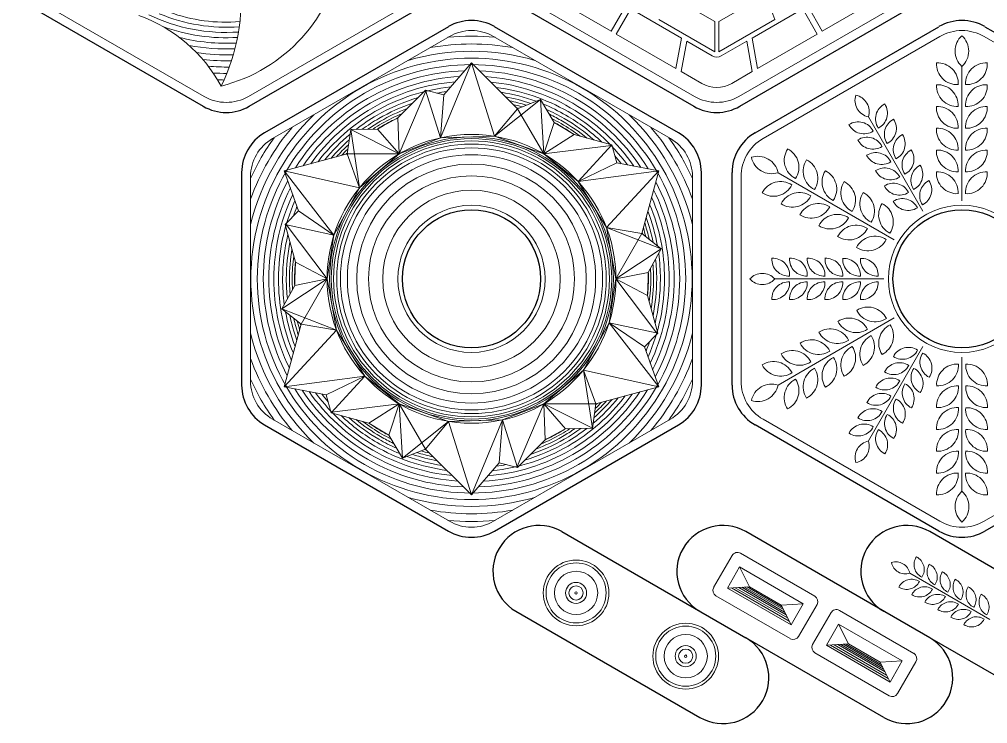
# Model space of a CAD drawing. Header units: millimetres. Extents: x -138 to 138, y -107 to 122.
# Drawn here: x -133.8 to 24.2, y -106.8 to 8 of the extents above; entities that cross this region are included whole.
import ezdxf

# ---------------------------------------------------------------- set-up
doc = ezdxf.new("R2010")
doc.units = ezdxf.units.MM
doc.layers.get('0').update_dxf_attribs({"color": 1, "true_color": 0xff0000})
doc.layers.add('Vector Engrave', color=5, linetype='Continuous', lineweight=0, true_color=0x0000ff)

msp = doc.modelspace()

# ---------------------------------------------------------------- linework, layer by layer
for p, q in [((-133.75, 11.18), (-103.75, -6.14)), ((-96.25, -6.14), (-66.25, 11.18)), ((-53.75, 11.18), (-23.75, -6.14)), ((-16.25, -6.14), (13.75, 11.18)), ((-63.75, 6.85), (-93.75, -10.47)), ((-26.25, -10.47), (-56.25, 6.85)), ((-13.75, -10.47), (16.25, 6.85)), ((23.75, 6.85), (53.75, -10.47)), ((-97.5, -16.96), (-97.5, -51.6)), ((-22.5, -51.6), (-22.5, -16.96)), ((-17.5, -51.6), (-17.5, -16.96)), ((-93.75, -58.1), (-63.75, -75.42)), ((-56.25, -75.42), (-26.25, -58.1)), ((16.25, -75.42), (-13.75, -58.1)), ((53.75, -58.1), (23.75, -75.42)), ((-45.25, -75.5), (-15.25, -92.83)), ((14.75, -92.83), (-15.25, -75.5)), ((44.75, -92.83), (14.75, -75.5)), ((-52.75, -88.5), (-22.75, -105.82)), ((-22.75, -88.5), (-22.75, -88.5)), ((7.25, -105.82), (-15.25, -92.83)), ((37.25, -105.82), (14.75, -92.83))]:
    msp.add_line(p, q)
for centre in [(-60, -34.28), (20, -34.28)]:
    msp.add_circle(centre, 11.25)
for centre, start, end in [((-60, 0.36), 60, 120), ((20, 0.36), 60, 120), ((-100, 0.36), 240, 300), ((-20, 0.36), 240, 300), ((-90, -16.96), 120, 180), ((-30, -16.96), 0, 60), ((-10, -16.96), 120, 180), ((-90, -51.6), 180, 240), ((-30, -51.6), 300, 0), ((-10, -51.6), 180, 240), ((-60, -68.92), 240, 300), ((-49, -82), 60, 240), ((-19, -82), 60, 240), ((11, -82), 60, 240), ((20, -68.92), 240, 300), ((-19, -99.32), 240, 60), ((11, -99.32), 240, 60)]:
    msp.add_arc(centre, 7.5, start, end)
at = {"layer": 'Vector Engrave'}
for p, q in [((-103.6, -4.53), (-132.44, 12.11)), ((-67.56, 12.11), (-96.4, -4.53)), ((-23.6, -4.53), (-52.44, 12.11)), ((-46.97, 11.76), (-37.22, 6.13)), ((-27.99, 12.09), (-20.33, 7.67)), ((-19.67, 7.67), (-12.01, 12.09)), ((12.44, 12.11), (-16.4, -4.53)), ((-12.01, 12.09), (-10.54, 8.04)), ((-2.78, 6.13), (6.97, 11.76)), ((-34.85, 10.23), (-37.22, 6.13)), ((-34.03, 9.75), (-36.4, 5.65)), ((-34.03, 9.75), (-25.77, 4.99)), ((-14.23, 4.99), (-5.97, 9.75)), ((-5.97, 9.75), (-3.6, 5.65)), ((-5.15, 10.23), (-2.78, 6.13)), ((-29.46, 8.04), (-20.33, 2.77)), ((-19.67, 2.77), (-10.54, 8.04)), ((-20.33, 7.67), (-20.33, 2.77)), ((-19.67, 7.67), (-19.67, 2.77)), ((-92.44, -11.39), (-63.6, 5.25)), ((-56.4, 5.25), (-27.56, -11.39)), ((-36.4, 5.65), (-26.65, 0.03)), ((-25.77, 4.99), (-26.65, 0.03)), ((-14.23, 4.99), (-13.35, 0.03)), ((-13.35, 0.03), (-3.6, 5.65)), ((-12.44, -11.39), (16.4, 5.25)), ((23.6, 5.25), (52.44, -11.39)), ((-24.9, 4.48), (-25.78, -0.48)), ((-24.9, 4.48), (-20.75, 2.09)), ((-19.25, 2.09), (-15.1, 4.48)), ((-15.1, 4.48), (-14.22, -0.48)), ((-60, 0.97), (-65.03, -11.28)), ((-60, 0.97), (-64.5, -4.28)), ((-60, 0.97), (-52.5, -6.53)), ((-60, 0.97), (-56.25, -11.03)), ((19.99, 0.35), (20, -21.53)), ((-25.78, -0.48), (-22.44, -2.41)), ((-17.56, -2.41), (-14.22, -0.48)), ((-67.5, -3.53), (-72, -8.03)), ((-67.45, -3.69), (-71.78, -13.89)), ((-64.5, -4.28), (-67.5, -3.53)), ((-65.03, -11.28), (-67.5, -3.53)), ((-64.5, -4.28), (-65.03, -11.28)), ((-48.75, -5.03), (-56.25, -11.03)), ((-52.5, -6.53), (-48.75, -5.03)), ((-48.75, -5.03), (-46.5, -8.78)), ((-48.22, -13.89), (-48.75, -5.03)), ((-56.25, -11.03), (-52.5, -6.53)), ((-52.5, -6.53), (-48.22, -13.89)), ((4.73, -7.85), (13.62, -23.24)), ((-75.33, -9.84), (-74.42, -9.31)), ((-72, -8.03), (-74.42, -9.31)), ((-72, -8.03), (-71.78, -13.89)), ((-46.5, -8.78), (-48.22, -13.89)), ((-46.5, -8.78), (-45.58, -9.31)), ((-43.27, -10.76), (-45.58, -9.31)), ((-80.28, -13.91), (-79.71, -9.91)), ((-79.71, -9.91), (-75.33, -9.84)), ((-79.71, -9.91), (-78.26, -19.41)), ((-71.78, -13.89), (-79.71, -9.91)), ((-75.33, -9.84), (-71.78, -13.89)), ((-65.03, -11.28), (-56.25, -11.03)), ((-56.25, -11.03), (-48.22, -13.89)), ((-43.27, -10.76), (-48.22, -13.89)), ((-37.12, -12.41), (-43.27, -10.76)), ((-71.78, -13.89), (-65.03, -11.28)), ((-37.23, -12.53), (-48.22, -13.89)), ((-42.59, -18.42), (-37.12, -12.41)), ((-36.27, -15.38), (-37.12, -12.41)), ((-90.53, -16.66), (-80.28, -13.91)), ((-80.28, -13.91), (-71.78, -13.89)), ((-78.26, -19.41), (-80.28, -13.91)), ((-78.26, -19.41), (-71.78, -13.89)), ((-48.22, -13.89), (-42.59, -18.42)), ((-36.27, -15.38), (-42.59, -18.42)), ((-29.47, -16.66), (-36.27, -15.38)), ((-90.53, -16.66), (-88.23, -23.18)), ((-90.53, -16.66), (-78.26, -19.41)), ((-90.53, -16.66), (-82.44, -27.14)), ((-29.47, -16.66), (-42.59, -18.42)), ((-29.47, -16.66), (-37.99, -25.9)), ((-29.47, -16.66), (-32.22, -26.9)), ((-10, -16.97), (8.96, -27.91)), ((-96.04, -50.93), (-96.04, -17.64)), ((-42.59, -18.42), (-37.99, -25.9)), ((-23.96, -17.64), (-23.96, -50.93)), ((-16.04, -50.93), (-16.04, -17.64)), ((-82.44, -27.14), (-78.26, -19.41)), ((20, -21.53), (20, -21.53)), ((-88.23, -23.18), (-90.38, -25.4)), ((-88.23, -23.18), (-82.44, -27.14)), ((-90.38, -25.4), (-88.73, -31.55)), ((-82.44, -27.14), (-90.38, -25.4)), ((-90.22, -25.44), (-83.55, -34.28)), ((-37.99, -25.9), (-32.22, -26.9)), ((-29.04, -29.4), (-37.99, -25.9)), ((-37.99, -25.9), (-36.45, -34.28)), ((-83.55, -34.28), (-82.44, -27.14)), ((-32.22, -26.9), (-36.45, -34.28)), ((-32.22, -26.9), (-29.04, -29.4)), ((8.96, -27.91), (8.96, -27.91)), ((-36.45, -34.28), (-29.04, -29.4)), ((-29.04, -29.4), (-31.17, -33.22)), ((-88.73, -31.55), (-88.83, -34.28)), ((-88.73, -31.55), (-83.55, -34.28)), ((-83.55, -34.28), (-90.96, -39.16)), ((-88.83, -35.34), (-88.83, -34.28)), ((-88.83, -35.34), (-83.55, -34.28)), ((-87.78, -41.66), (-83.55, -34.28)), ((-82.01, -42.66), (-83.55, -34.28)), ((-36.45, -34.28), (-37.56, -41.43)), ((-31.17, -33.22), (-36.45, -34.28)), ((-31.27, -37.01), (-36.45, -34.28)), ((-29.78, -43.13), (-36.45, -34.28)), ((-31.27, -37.01), (-31.17, -34.28)), ((-31.17, -33.22), (-31.17, -34.28)), ((-10.52, -34.29), (7.25, -34.29)), ((-90.96, -39.16), (-88.83, -35.34)), ((-29.62, -43.16), (-31.27, -37.01)), ((-87.78, -41.66), (-90.96, -39.16)), ((-90.96, -39.16), (-82.01, -42.66)), ((-9.99, -51.6), (8.96, -40.66)), ((8.96, -40.66), (8.96, -40.66)), ((-90.53, -51.91), (-87.78, -41.66)), ((-82.01, -42.66), (-87.78, -41.66)), ((-37.56, -41.43), (-41.74, -49.15)), ((-29.47, -51.91), (-37.56, -41.43)), ((-37.56, -41.43), (-29.62, -43.16)), ((-31.77, -45.38), (-37.56, -41.43)), ((-90.53, -51.91), (-82.01, -42.66)), ((-77.41, -50.14), (-82.01, -42.66)), ((-31.77, -45.38), (-29.62, -43.16)), ((-29.47, -51.91), (-31.77, -45.38)), ((4.75, -60.72), (13.63, -45.33)), ((20, -68.92), (20, -47.03)), ((20, -47.03), (20, -47.03)), ((-90.53, -51.91), (-77.41, -50.14)), ((-83.73, -53.18), (-77.41, -50.14)), ((-77.41, -50.14), (-82.88, -56.15)), ((-71.78, -54.68), (-77.41, -50.14)), ((-41.74, -49.15), (-48.22, -54.68)), ((-29.47, -51.91), (-41.74, -49.15)), ((-41.74, -49.15), (-39.72, -54.65)), ((-40.29, -58.65), (-41.74, -49.15)), ((-90.53, -51.91), (-83.73, -53.18)), ((-29.47, -51.91), (-39.72, -54.65)), ((-83.73, -53.18), (-82.88, -56.15)), ((-82.77, -56.03), (-71.78, -54.68)), ((-76.73, -57.8), (-71.78, -54.68)), ((-73.5, -59.78), (-71.78, -54.68)), ((-67.5, -62.03), (-71.78, -54.68)), ((-63.75, -57.53), (-71.78, -54.68)), ((-71.78, -54.68), (-71.25, -63.53)), ((-48.22, -54.68), (-54.97, -57.29)), ((-52.55, -64.88), (-48.22, -54.68)), ((-39.72, -54.65), (-48.22, -54.68)), ((-48.22, -54.68), (-40.29, -58.65)), ((-48, -60.53), (-48.22, -54.68)), ((-44.67, -58.72), (-48.22, -54.68)), ((-39.72, -54.65), (-40.29, -58.65)), ((-82.88, -56.15), (-76.73, -57.8)), ((-63.6, -73.82), (-92.44, -57.17)), ((-76.73, -57.8), (-74.42, -59.25)), ((-71.25, -63.53), (-63.75, -57.53)), ((-63.75, -57.53), (-67.5, -62.03)), ((-54.97, -57.29), (-63.75, -57.53)), ((-60, -69.53), (-63.75, -57.53)), ((-60, -69.53), (-54.97, -57.29)), ((-27.56, -57.17), (-56.4, -73.82)), ((-55.5, -64.28), (-54.97, -57.29)), ((-54.97, -57.29), (-52.5, -65.03)), ((16.4, -73.82), (-12.44, -57.17)), ((52.44, -57.17), (23.6, -73.82)), ((-73.5, -59.78), (-74.42, -59.25)), ((-71.25, -63.53), (-73.5, -59.78)), ((-48, -60.53), (-45.58, -59.25)), ((-44.67, -58.72), (-45.58, -59.25)), ((-40.29, -58.65), (-44.67, -58.72)), ((-52.5, -65.03), (-48, -60.53)), ((-67.5, -62.03), (-71.25, -63.53)), ((-60, -69.53), (-67.5, -62.03)), ((-60, -69.53), (-55.5, -64.28)), ((-55.5, -64.28), (-52.5, -65.03)), ((-20.5, -84.6), (-17.5, -79.4)), ((-16.13, -79.04), (-4.01, -86.04)), ((-18.27, -84.73), (-16.27, -81.27)), ((-16.27, -81.27), (-5.88, -87.27)), ((-14.67, -84.5), (-16.27, -81.27)), ((11.49, -82.29), (24.53, -89.81)), ((-18.27, -84.73), (-14.67, -84.5)), ((-7.88, -90.73), (-18.27, -84.73)), ((-8.18, -90.12), (-17.59, -84.69)), ((-8.45, -89.57), (-16.98, -84.65)), ((-8.7, -89.07), (-16.42, -84.61)), ((-8.92, -88.62), (-15.91, -84.58)), ((-9.12, -88.21), (-15.46, -84.55)), ((-9.31, -87.84), (-15.04, -84.52)), ((-14.67, -84.5), (-9.47, -87.5)), ((-8.01, -92.96), (-20.13, -85.96)), ((-9.47, -87.5), (-5.88, -87.27)), ((-7.88, -90.73), (-9.47, -87.5)), ((-5.88, -87.27), (-7.88, -90.73)), ((-3.64, -87.4), (-6.64, -92.6)), ((12.13, -95.36), (0.01, -88.36)), ((-1.36, -88.72), (-4.36, -93.92)), ((-0.12, -90.59), (-2.12, -94.05)), ((10.27, -96.59), (-0.12, -90.59)), ((1.47, -93.82), (-0.12, -90.59)), ((-2.12, -94.05), (1.47, -93.82)), ((-2.12, -94.05), (8.27, -100.05)), ((-1.45, -94.01), (7.97, -99.44)), ((-0.83, -93.97), (7.69, -98.89)), ((-0.27, -93.93), (7.45, -98.39)), ((0.23, -93.9), (7.22, -97.94)), ((0.69, -93.87), (7.02, -97.53)), ((1.1, -93.84), (6.84, -97.16)), ((6.67, -96.82), (1.47, -93.82)), ((-3.99, -95.28), (8.13, -102.28)), ((6.67, -96.82), (10.27, -96.59)), ((8.27, -100.05), (6.67, -96.82)), ((8.27, -100.05), (10.27, -96.59)), ((9.5, -101.92), (12.5, -96.72))]:
    msp.add_line(p, q, dxfattribs=at)
for centre, radius in [((-60, -34.28), 23.55), ((-60, -34.28), 23.14), ((-60, -34.28), 22.87), ((-60, -34.28), 22.5), ((-60, -34.28), 21.98), ((-60, -34.28), 21.37), ((-60, -34.28), 20.25), ((-60, -34.28), 18.73), ((-60, -34.28), 16.8), ((-60, -34.28), 14.46), ((-60, -34.28), 12), ((20, -34.28), 12), ((-42.94, -85.5), 5.36), ((-42.94, -85.5), 4.9), ((-42.94, -85.5), 3.53), ((-42.94, -85.5), 1.72), ((-42.94, -85.5), 1.16), ((-42.94, -85.5), 0.195), ((-25.06, -95.82), 5.36), ((-25.06, -95.82), 4.9), ((-25.06, -95.82), 3.53), ((-25.06, -95.82), 1.72), ((-25.06, -95.82), 1.16), ((-25.06, -95.82), 0.195)]:
    msp.add_circle(centre, radius, dxfattribs=at)
for centre, radius, start, end in [((-107.12, 22.66), 26.25, 283.8309, 60), ((-128.76, 11.05), 31.17, 333.5506, 6.4514), ((-122.5, -14.5), 24.6, 28.3262, 70.4633), ((-100, 35), 29.09, 244.2555, 273.9375), ((-100, 35), 28.24, 247.2293, 274.319), ((-100, 35), 27.42, 250.119, 274.6632), ((-100, 35), 29.96, 249.7923, 273.5178), ((-100, 35), 30.86, 255.6536, 273.0589), ((-60, -34.28), 39.59, 84.443, 95.557), ((-60, -0.99), 7.21, 60, 120), ((20, -0.99), 7.21, 60, 120), ((22.24, 2.87), 3.37, 131.7782, 228.1575), ((17.74, 2.87), 3.37, 311.7782, 48.1575), ((-100, 35), 31.78, 258.9961, 272.5596), ((-60, -34.28), 38.31, 79.8357, 100.1643), ((-100, 35), 32.74, 261.4926, 272.0187), ((-60, -34.28), 35.99, 60, 120), ((-60, -34.28), 37.11, 73.8118, 106.1882), ((-20, 3.39), 1.5, 240, 300), ((-100, 35), 33.72, 263.4998, 271.4348), ((-100, 35), 34.73, 265.1686, 270.8061), ((-60, -34.28), 34.94, 60, 120), ((19.21, 0.76), 3.37, 176.7782, 273.1575), ((16.03, -2.42), 3.37, 356.7782, 93.1575), ((23.95, -2.42), 3.37, 86.7782, 183.1575), ((20.77, 0.76), 3.37, 266.7782, 3.1575), ((-100, 35), 35.77, 266.5799, 270.1309), ((-60, -34.28), 33.96, 91.8883, 120), ((-60, -34.28), 33.06, 93.3338, 120), ((-60, -34.28), 33.96, 60, 87.7852), ((-60, -34.28), 33.06, 60, 86.0721), ((-100, 35), 36.85, 267.7828, 269.4072), ((-60, -34.28), 35.99, 120, 180), ((-60, -34.28), 32.24, 94.7639, 120), ((-60, -34.28), 31.49, 96.1635, 120), ((-60, -34.28), 32.24, 60, 84.36), ((-60, -34.28), 31.49, 60, 82.6654), ((-60, -34.28), 35.99, 0, 60), ((-20, 1.82), 4.88, 240, 300), ((19.21, -2.8), 3.37, 176.7782, 273.1575), ((16.02, -5.98), 3.37, 356.7782, 93.1575), ((23.94, -5.98), 3.37, 86.7782, 183.1575), ((20.77, -2.8), 3.37, 266.7782, 3.1575), ((-100, 1.71), 7.21, 240, 300), ((-60, -34.28), 34.94, 120, 180), ((-60, -34.28), 30.81, 106.3755, 120), ((-60, -34.28), 30.81, 97.5156, 100.5783), ((-60, -34.28), 30.81, 70.0281, 81.0082), ((-60, -34.28), 30.21, 71.3183, 79.4117), ((-60, -34.28), 34.94, 0, 60), ((-20, 1.71), 7.21, 240, 300), ((5.29, -5.17), 2.74, 161.7782, 258.1575), ((2.13, -7), 2.74, 341.7782, 78.1575), ((-60, -34.28), 33.96, 120, 147.7852), ((-60, -34.28), 33.06, 120, 146.0721), ((-60, -34.28), 30.21, 108.5355, 120), ((-60, -34.28), 29.69, 72.5202, 77.9035), ((-60, -34.28), 29.24, 73.6111, 76.5144), ((-60, -34.28), 30.81, 60, 67.6923), ((-60, -34.28), 33.06, 33.3338, 60), ((-60, -34.28), 33.96, 31.8883, 60), ((8.64, -8.2), 2.74, 116.7782, 213.1575), ((5.11, -7.25), 2.74, 296.7782, 33.1575), ((19.2, -6.35), 3.37, 176.7782, 273.1575), ((16.02, -9.53), 3.37, 356.7782, 93.1575), ((23.94, -9.54), 3.37, 86.7782, 183.1575), ((20.76, -6.35), 3.37, 266.7782, 3.1575), ((-60, -34.28), 37.11, 133.8118, 166.1882), ((-60, -34.28), 32.24, 120, 144.36), ((-60, -34.28), 31.49, 120, 142.6654), ((-60, -34.28), 30.81, 120, 127.6923), ((-60, -34.28), 29.69, 110.6497, 120), ((-60, -34.28), 29.24, 112.6779, 120), ((-60, -34.28), 28.86, 74.5676, 75.2784), ((-60, -34.28), 30.21, 60, 66.1389), ((-60, -34.28), 29.69, 60, 64.6746), ((-60, -34.28), 30.81, 46.3755, 60), ((-60, -34.28), 31.49, 36.1635, 60), ((-60, -34.28), 32.24, 34.7639, 60), ((-60, -34.28), 37.11, 13.8118, 46.1882), ((-60, -34.28), 30.21, 120, 126.1389), ((-60, -34.28), 29.69, 120, 124.6746), ((-60, -34.28), 29.24, 120, 123.329), ((-60, -34.28), 28.86, 120, 122.1347), ((-60, -34.28), 28.86, 114.5672, 120), ((-60, -34.28), 29.24, 60, 63.329), ((-60, -34.28), 28.86, 60, 62.1347), ((-60, -34.28), 28.86, 54.5672, 60), ((-60, -34.28), 29.24, 52.6779, 60), ((-60, -34.28), 29.69, 50.6497, 60), ((-60, -34.28), 30.21, 48.5355, 60), ((3.07, -11.41), 2.74, 26.7782, 123.1575), ((4.02, -7.89), 2.74, 206.7782, 303.1575), ((10.08, -10.7), 2.74, 116.7782, 213.1575), ((6.56, -9.75), 2.74, 296.7782, 33.1575), ((-60, -34.28), 38.31, 139.8357, 160.1643), ((-60, -34.28), 30.81, 130.0281, 141.0082), ((-60, -34.28), 38.31, 19.8357, 40.1643), ((11.53, -13.2), 2.74, 116.7782, 213.1575), ((8, -12.26), 2.74, 296.7782, 33.1575), ((16.02, -13.09), 3.37, 356.7782, 93.1575), ((19.2, -9.91), 3.37, 176.7782, 273.1575), ((20.76, -9.91), 3.37, 266.7782, 3.1575), ((23.94, -13.09), 3.37, 86.7782, 183.1575), ((-60, -34.28), 39.59, 144.443, 155.557), ((-88.83, -17.64), 7.21, 120, 180), ((-60, -34.28), 30.21, 131.3183, 139.4117), ((-60, -34.28), 29.69, 132.5202, 137.9035), ((-60, -34.28), 39.59, 24.443, 35.557), ((-31.17, -17.64), 7.21, 0, 60), ((-8.83, -17.64), 7.21, 120, 180), ((4.51, -13.91), 2.74, 26.7782, 123.1575), ((5.46, -10.39), 2.74, 206.7782, 303.1575), ((-60, -34.28), 29.24, 133.6111, 136.5144), ((-60, -34.28), 28.86, 134.5676, 135.2784), ((-5.61, -14.93), 3.37, 146.7716, 243.151), ((-9.96, -16.09), 3.37, 326.7716, 63.151), ((5.95, -16.42), 2.74, 26.7782, 123.1575), ((6.9, -12.89), 2.74, 206.7782, 303.1575), ((12.97, -15.7), 2.74, 116.7782, 213.1575), ((9.44, -14.76), 2.74, 296.7782, 33.1575), ((19.2, -13.46), 3.37, 176.7782, 273.1575), ((16.02, -16.64), 3.37, 356.7782, 93.1575), ((23.94, -16.65), 3.37, 86.7782, 183.1575), ((20.76, -13.46), 3.37, 266.7782, 3.1575), ((-60, -34.28), 30.81, 37.5156, 40.5783), ((-13.3, -17.66), 3.37, 11.7716, 108.151), ((-11.05, -13.77), 3.37, 191.7716, 288.151), ((-2.54, -16.71), 3.37, 146.7716, 243.151), ((-6.88, -17.87), 3.37, 326.7716, 63.151), ((14.41, -18.21), 2.74, 116.7782, 213.1575), ((10.88, -17.26), 2.74, 296.7782, 33.1575), ((0.54, -18.49), 3.37, 146.7716, 243.151), ((-3.8, -19.65), 3.37, 326.7716, 63.151), ((7.4, -18.92), 2.74, 26.7782, 123.1575), ((8.34, -15.39), 2.74, 206.7782, 303.1575), ((16.02, -20.2), 3.37, 356.7782, 93.1575), ((19.2, -17.02), 3.37, 176.7782, 273.1575), ((23.94, -20.2), 3.37, 86.7782, 183.1575), ((20.76, -17.02), 3.37, 266.7782, 3.1575), ((-60, -34.28), 33.96, 151.8883, 180), ((-60, -34.28), 33.96, 0, 27.7852), ((-9.58, -21.79), 3.37, 56.7716, 153.151), ((3.62, -20.27), 3.37, 146.7716, 243.151), ((-0.72, -21.43), 3.37, 326.7716, 63.151), ((8.84, -21.42), 2.74, 26.7782, 123.1575), ((15.85, -20.71), 2.74, 116.7782, 213.1575), ((12.33, -19.76), 2.74, 296.7782, 33.1575), ((-60, -34.28), 33.06, 153.3338, 180), ((-60, -34.28), 33.06, 0, 26.0721), ((-10.74, -17.44), 3.37, 236.7716, 333.151), ((-6.5, -23.57), 3.37, 56.7716, 153.151), ((6.7, -22.05), 3.37, 146.7716, 243.151), ((2.35, -23.21), 3.37, 326.7716, 63.151), ((9.79, -17.89), 2.74, 206.7782, 303.1575), ((-60, -34.28), 32.24, 154.7639, 180), ((-60, -34.28), 31.49, 156.1635, 180), ((-60, -34.28), 32.24, 0, 24.36), ((-7.66, -19.22), 3.37, 236.7716, 333.151), ((-3.42, -25.35), 3.37, 56.7716, 153.151), ((9.78, -23.83), 3.37, 146.7716, 243.151), ((5.43, -24.99), 3.37, 326.7716, 63.151), ((10.28, -23.92), 2.74, 26.7782, 123.1575), ((11.23, -20.39), 2.74, 206.7782, 303.1575), ((-60, -34.28), 30.81, 157.5156, 160.5783), ((-60, -34.28), 30.81, 10.0281, 21.0082), ((-60, -34.28), 31.49, 0, 22.6654), ((-4.58, -21), 3.37, 236.7716, 333.151), ((-60, -34.28), 29.69, 12.5202, 17.9035), ((-60, -34.28), 30.21, 11.3183, 19.4117), ((-0.34, -27.13), 3.37, 56.7716, 153.151), ((-1.51, -22.78), 3.37, 236.7716, 333.151), ((-60, -34.28), 28.86, 14.5676, 15.2784), ((-60, -34.28), 29.24, 13.6111, 16.5144), ((2.73, -28.91), 3.37, 56.7716, 153.151), ((1.57, -24.56), 3.37, 236.7716, 333.151), ((-60, -34.28), 30.81, 166.3755, 180), ((-60, -34.28), 30.21, 168.5355, 180), ((5.81, -30.69), 3.37, 56.7716, 153.151), ((4.65, -26.34), 3.37, 236.7716, 333.151), ((-60, -34.28), 29.69, 170.6497, 180), ((-60, -34.28), 29.24, 172.6779, 180), ((-60, -34.28), 28.86, 174.5672, 180), ((-60, -34.28), 30.21, 0, 6.1389), ((-60, -34.28), 30.81, 0, 7.6923), ((-8.27, -31.08), 2.74, 176.7782, 273.1575), ((-10.85, -33.66), 2.74, 356.7782, 93.1575), ((-5.38, -31.08), 2.74, 176.7782, 273.1575), ((-7.96, -33.66), 2.74, 356.7782, 93.1575), ((-5.08, -33.66), 2.74, 356.7782, 93.1575), ((-2.49, -31.08), 2.74, 176.7782, 273.1575), ((-2.19, -33.66), 2.74, 356.7782, 93.1575), ((0.4, -31.08), 2.74, 176.7782, 273.1575), ((3.28, -31.08), 2.74, 176.7782, 273.1575), ((0.7, -33.67), 2.74, 356.7782, 93.1575), ((6.17, -31.09), 2.74, 176.7782, 273.1575), ((3.59, -33.67), 2.74, 356.7782, 93.1575), ((-60, -34.28), 29.24, 0, 3.329), ((-60, -34.28), 29.69, 0, 4.6746), ((-60, -34.28), 35.99, 180, 240), ((-60, -34.28), 34.94, 180, 240), ((-60, -34.28), 33.96, 180, 207.7852), ((-60, -34.28), 33.06, 180, 206.0721), ((-60, -34.28), 32.24, 180, 204.36), ((-60, -34.28), 31.49, 180, 202.6654), ((-60, -34.28), 30.81, 180, 187.6923), ((-60, -34.28), 30.21, 180, 186.1389), ((-60, -34.28), 29.69, 180, 184.6746), ((-60, -34.28), 29.24, 180, 183.329), ((-60, -34.28), 28.86, 180, 182.1347), ((-60, -34.28), 34.94, 300, 0), ((-60, -34.28), 35.99, 300, 0), ((-60, -34.28), 28.86, 354.5672, 0), ((-60, -34.28), 31.49, 336.1635, 0), ((-60, -34.28), 28.86, 0, 2.1347), ((-60, -34.28), 29.24, 352.6779, 0), ((-60, -34.28), 32.24, 334.7639, 0), ((-60, -34.28), 29.69, 350.6497, 0), ((-60, -34.28), 33.06, 333.3338, 0), ((-60, -34.28), 30.21, 348.5355, 0), ((-60, -34.28), 30.81, 346.3755, 0), ((-60, -34.28), 33.96, 331.8883, 0), ((-12.57, -36.12), 2.74, 41.7782, 138.1575), ((-12.56, -32.47), 2.74, 221.7782, 318.1575), ((-8.27, -37.51), 2.74, 86.7782, 183.1575), ((-10.85, -34.93), 2.74, 266.7782, 3.1575), ((-5.38, -37.51), 2.74, 86.7782, 183.1575), ((-7.96, -34.93), 2.74, 266.7782, 3.1575), ((-2.5, -37.51), 2.74, 86.7782, 183.1575), ((-5.08, -34.93), 2.74, 266.7782, 3.1575), ((0.39, -37.51), 2.74, 86.7782, 183.1575), ((-2.19, -34.93), 2.74, 266.7782, 3.1575), ((0.7, -34.93), 2.74, 266.7782, 3.1575), ((3.28, -37.52), 2.74, 86.7782, 183.1575), ((3.59, -34.93), 2.74, 266.7782, 3.1575), ((6.17, -37.52), 2.74, 86.7782, 183.1575), ((4.67, -42.25), 3.37, 26.765, 123.1444), ((5.84, -37.91), 3.37, 206.765, 303.1444), ((-60, -34.28), 30.81, 190.0281, 201.0082), ((-60, -34.28), 30.21, 191.3183, 199.4117), ((-60, -34.28), 29.69, 192.5202, 197.9035), ((1.59, -44.03), 3.37, 26.765, 123.1444), ((-60, -34.28), 29.24, 193.6111, 196.5144), ((-60, -34.28), 28.86, 194.5676, 195.2784), ((-1.49, -45.8), 3.37, 26.765, 123.1444), ((2.76, -39.68), 3.37, 206.765, 303.1444), ((9.79, -44.77), 3.37, 116.765, 213.1444), ((5.45, -43.6), 3.37, 296.765, 33.1444), ((-60, -34.28), 37.11, 193.8118, 226.1882), ((-60, -34.28), 37.11, 313.8118, 346.1882), ((-4.57, -47.58), 3.37, 26.765, 123.1444), ((-0.32, -41.46), 3.37, 206.765, 303.1444), ((6.71, -46.55), 3.37, 116.765, 213.1444), ((2.37, -45.38), 3.37, 296.765, 33.1444), ((-60, -34.28), 30.81, 337.5156, 340.5783), ((-3.4, -43.24), 3.37, 206.765, 303.1444), ((3.63, -48.32), 3.37, 116.765, 213.1444), ((-0.71, -47.16), 3.37, 296.765, 33.1444), ((11.26, -48.19), 2.74, 56.7782, 153.1575), ((-60, -34.28), 38.31, 199.8357, 220.1643), ((-60, -34.28), 38.31, 319.8357, 340.1643), ((-7.65, -49.35), 3.37, 26.765, 123.1444), ((-6.49, -45.01), 3.37, 206.765, 303.1444), ((0.55, -50.1), 3.37, 116.765, 213.1444), ((-3.79, -48.93), 3.37, 296.765, 33.1444), ((10.32, -44.66), 2.74, 236.7782, 333.1575), ((15.89, -47.88), 2.74, 146.7782, 243.1575), ((12.36, -48.82), 2.74, 326.7782, 63.1575), ((-10.73, -51.13), 3.37, 26.765, 123.1444), ((-9.57, -46.79), 3.37, 206.765, 303.1444), ((-2.53, -51.87), 3.37, 116.765, 213.1444), ((-6.87, -50.71), 3.37, 296.765, 33.1444), ((9.82, -50.69), 2.74, 56.7782, 153.1575), ((8.87, -47.16), 2.74, 236.7782, 333.1575), ((14.44, -50.38), 2.74, 146.7782, 243.1575), ((10.91, -51.32), 2.74, 326.7782, 63.1575), ((19.24, -51.54), 3.37, 86.7584, 183.1378), ((16.06, -48.36), 3.37, 266.7584, 3.1378), ((20.8, -51.55), 3.37, 356.7584, 93.1378), ((23.98, -48.37), 3.37, 176.7584, 273.1378), ((8.37, -53.19), 2.74, 56.7782, 153.1575), ((-60, -34.28), 39.59, 204.443, 215.557), ((-88.83, -50.93), 7.21, 180, 240), ((-60, -34.28), 39.59, 324.443, 335.557), ((-31.17, -50.93), 7.21, 300, 0), ((-8.83, -50.93), 7.21, 180, 240), ((-11.05, -54.81), 3.37, 71.765, 168.1444), ((-13.29, -50.91), 3.37, 251.765, 348.1444), ((-5.61, -53.65), 3.37, 116.765, 213.1444), ((-9.95, -52.48), 3.37, 296.765, 33.1444), ((7.43, -49.66), 2.74, 236.7782, 333.1575), ((13, -52.88), 2.74, 146.7782, 243.1575), ((9.47, -53.82), 2.74, 326.7782, 63.1575), ((19.23, -55.1), 3.37, 86.7584, 183.1378), ((16.06, -51.92), 3.37, 266.7584, 3.1378), ((23.98, -51.92), 3.37, 176.7584, 273.1378), ((20.79, -55.1), 3.37, 356.7584, 93.1378), ((-60, -34.28), 33.96, 211.8883, 240), ((-60, -34.28), 33.06, 213.3338, 240), ((-60, -34.28), 32.24, 214.7639, 240), ((-60, -34.28), 31.49, 216.1635, 240), ((-60, -34.28), 30.81, 217.5156, 220.5783), ((-60, -34.28), 31.49, 300, 322.6654), ((-60, -34.28), 32.24, 300, 324.36), ((-60, -34.28), 33.06, 300, 326.0721), ((-60, -34.28), 33.96, 300, 327.7852), ((-60, -34.28), 30.81, 310.0281, 321.0082), ((6.92, -55.69), 2.74, 56.7782, 153.1575), ((5.98, -52.16), 2.74, 236.7782, 333.1575), ((-60, -34.28), 30.21, 311.3183, 319.4117), ((-60, -34.28), 29.69, 312.5202, 317.9035), ((-60, -34.28), 29.24, 313.6111, 316.5144), ((-60, -34.28), 28.86, 314.5676, 315.2784), ((11.55, -55.38), 2.74, 146.7782, 243.1575), ((8.02, -56.32), 2.74, 326.7782, 63.1575), ((-60, -34.28), 30.81, 226.3755, 240), ((5.48, -58.19), 2.74, 56.7782, 153.1575), ((4.54, -54.66), 2.74, 236.7782, 333.1575), ((10.11, -57.88), 2.74, 146.7782, 243.1575), ((6.58, -58.82), 2.74, 326.7782, 63.1575), ((19.23, -58.65), 3.37, 86.7584, 183.1378), ((16.05, -55.47), 3.37, 266.7584, 3.1378), ((20.79, -58.66), 3.37, 356.7584, 93.1378), ((23.97, -55.48), 3.37, 176.7584, 273.1378), ((-60, -34.28), 30.21, 228.5355, 240), ((-60, -34.28), 29.69, 230.6497, 240), ((-60, -34.28), 29.24, 232.6779, 240), ((-60, -34.28), 28.86, 234.5672, 240), ((4.03, -60.69), 2.74, 56.7782, 153.1575), ((3.09, -57.16), 2.74, 236.7782, 333.1575), ((-60, -34.28), 29.69, 240, 244.6746), ((-60, -34.28), 29.24, 240, 243.329), ((-60, -34.28), 28.86, 240, 242.1347), ((-60, -34.28), 29.69, 290.6497, 300), ((-60, -34.28), 29.24, 292.6779, 300), ((-60, -34.28), 28.86, 294.5672, 300), ((-60, -34.28), 28.86, 300, 302.1347), ((-60, -34.28), 29.24, 300, 303.329), ((-60, -34.28), 29.69, 300, 304.6746), ((-60, -34.28), 30.21, 300, 306.1389), ((-60, -34.28), 30.81, 300, 307.6923), ((8.66, -60.38), 2.74, 146.7782, 243.1575), ((5.13, -61.32), 2.74, 326.7782, 63.1575), ((19.23, -62.21), 3.37, 86.7584, 183.1378), ((16.05, -59.03), 3.37, 266.7584, 3.1378), ((20.79, -62.21), 3.37, 356.7584, 93.1378), ((23.97, -59.03), 3.37, 176.7584, 273.1378), ((-60, -34.28), 31.49, 240, 262.6654), ((-60, -34.28), 30.81, 240, 247.6923), ((-60, -34.28), 30.21, 240, 246.1389), ((-60, -34.28), 31.49, 276.1635, 300), ((-60, -34.28), 30.81, 286.3755, 300), ((-60, -34.28), 30.21, 288.5355, 300), ((5.31, -63.4), 2.74, 101.7782, 198.1575), ((2.15, -61.57), 2.74, 281.7782, 18.1575), ((-60, -34.28), 33.06, 240, 266.0721), ((-60, -34.28), 32.24, 240, 264.36), ((-60, -34.28), 30.21, 251.3183, 259.4117), ((-60, -34.28), 29.69, 252.5202, 257.9035), ((-60, -34.28), 29.24, 253.6111, 256.5144), ((-60, -34.28), 28.86, 254.5676, 255.2784), ((-60, -34.28), 33.06, 273.3338, 300), ((-60, -34.28), 32.24, 274.7639, 300), ((19.22, -65.77), 3.37, 86.7584, 183.1378), ((16.05, -62.58), 3.37, 266.7584, 3.1378), ((23.97, -62.59), 3.37, 176.7584, 273.1378), ((20.78, -65.77), 3.37, 356.7584, 93.1378), ((-60, -34.28), 34.94, 240, 300), ((-60, -34.28), 33.96, 240, 267.7852), ((-60, -34.28), 30.81, 250.0281, 261.0082), ((-60, -34.28), 33.96, 271.8883, 300), ((-60, -34.28), 30.81, 277.5156, 280.5783), ((-60, -34.28), 35.99, 240, 300), ((19.22, -69.32), 3.37, 86.7584, 183.1378), ((16.04, -66.14), 3.37, 266.7584, 3.1378), ((23.96, -66.15), 3.37, 176.7584, 273.1378), ((20.78, -69.32), 3.37, 356.7584, 93.1378), ((22.25, -71.43), 3.37, 131.7584, 228.1378), ((17.75, -71.43), 3.37, 311.7584, 48.1378), ((-60, -34.28), 37.11, 253.8118, 286.1882), ((-60, -34.28), 38.31, 259.8357, 280.1643), ((-60, -34.28), 39.59, 264.443, 275.557), ((-60, -67.57), 7.21, 240, 300), ((20, -67.57), 7.21, 240, 300), ((-16.63, -79.9), 1, 60, 150), ((9.22, -82.76), 2.32, 11.7782, 108.1575), ((14.51, -80.88), 2.32, 146.7782, 243.1575), ((11.52, -81.68), 2.32, 326.7782, 63.1575), ((10.77, -80.08), 2.32, 191.7782, 288.1575), ((16.63, -82.11), 2.32, 146.7782, 243.1575), ((13.64, -82.91), 2.32, 326.7782, 63.1575), ((18.75, -83.33), 2.32, 146.7782, 243.1575), ((15.76, -84.13), 2.32, 326.7782, 63.1575), ((11.78, -85.6), 2.32, 56.7782, 153.1575), ((10.98, -82.61), 2.32, 236.7782, 333.1575), ((20.86, -84.56), 2.32, 146.7782, 243.1575), ((17.87, -85.35), 2.32, 326.7782, 63.1575), ((-19.63, -85.1), 1, 150, 240), ((13.9, -86.82), 2.32, 56.7782, 153.1575), ((13.1, -83.84), 2.32, 236.7782, 333.1575), ((22.98, -85.78), 2.32, 146.7782, 243.1575), ((19.99, -86.58), 2.32, 326.7782, 63.1575), ((-4.51, -86.9), 1, 330, 60), ((16.02, -88.05), 2.32, 56.7782, 153.1575), ((15.22, -85.06), 2.32, 236.7782, 333.1575), ((25.1, -87), 2.32, 146.7782, 243.1575), ((22.11, -87.8), 2.32, 326.7782, 63.1575), ((-0.49, -89.22), 1, 60, 150), ((18.14, -89.27), 2.32, 56.7782, 153.1575), ((17.34, -86.28), 2.32, 236.7782, 333.1575), ((20.25, -90.5), 2.32, 56.7782, 153.1575), ((19.45, -87.51), 2.32, 236.7782, 333.1575), ((22.37, -91.72), 2.32, 56.7782, 153.1575), ((21.57, -88.73), 2.32, 236.7782, 333.1575), ((-7.51, -92.1), 1, 240, 330), ((-3.49, -94.42), 1, 150, 240), ((11.63, -96.22), 1, 330, 60), ((8.63, -101.42), 1, 240, 330)]:
    msp.add_arc(centre, radius, start, end, dxfattribs=at)

doc.saveas('drawing.dxf')
